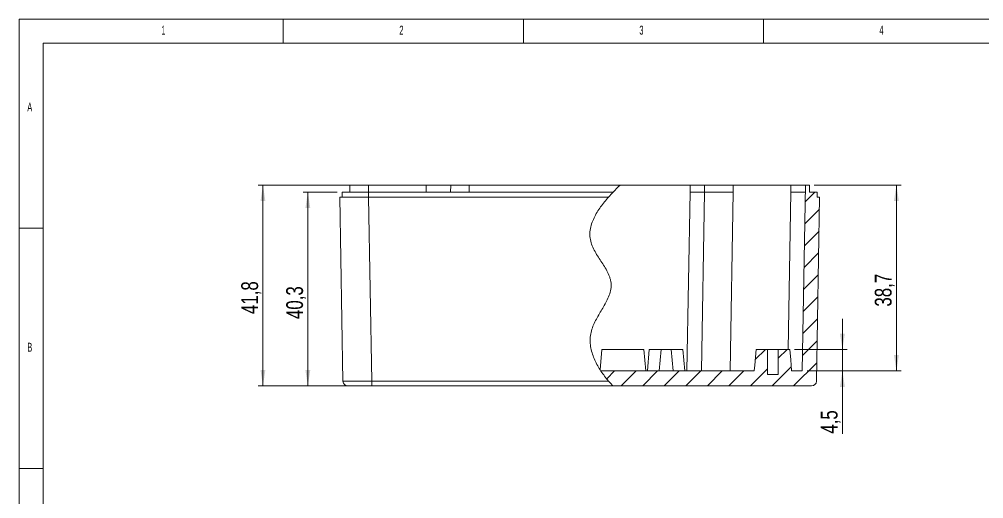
# Model space of a CAD drawing. Header units: millimetres. Extents: x 5 to 415, y 5 to 292.
# Drawn here: x 5 to 205.9, y 192.2 to 292 of the extents above; entities that cross this region are included whole.
import ezdxf

# ---------------------------------------------------------------- set-up
doc = ezdxf.new("R2010")
doc.units = ezdxf.units.MM
doc.layers.add('LAYER_1', color=179, linetype='Continuous', lineweight=15)
doc.styles.add('SLDTEXTSTYLE1', font='TXT', dxfattribs={"width": 0.605})
doc.styles.add('SLDTEXTSTYLE3', font='TXT', dxfattribs={"width": 0.75})
doc.dimstyles.new('SLDDIMSTYLE0', dxfattribs={"dimtxt": 3.5, "dimasz": 3.302, "dimexe": 0, "dimexo": 0.0625, "dimgap": 0.875, "dimtad": 1, "dimdec": 1, "dimrnd": 1e-09, "dimzin": 12, "dimdsep": 46, "dimtxsty": 'SLDTEXTSTYLE3', "dimsah": 1, "dimcen": 0.09, "dimadec": 0, "dimazin": 3, "dimtfac": 1, "dimtdec": 1, "dimtmove": 0, "dimatfit": 0, "dimfxl": 1, "dimfrac": 2, "dimtolj": 1, "dimtzin": 12, "dimarcsym": 0})
doc.dimstyles.new('SLDDIMSTYLE1', dxfattribs={"dimtxt": 3.5, "dimasz": 3.302, "dimexe": 0, "dimexo": 0.0625, "dimgap": 0.875, "dimtad": 1, "dimdec": 1, "dimrnd": 1e-09, "dimzin": 12, "dimdsep": 46, "dimtxsty": 'SLDTEXTSTYLE3', "dimsah": 1, "dimcen": 0.09, "dimadec": 0, "dimazin": 3, "dimtfac": 1, "dimtdec": 1, "dimtofl": 0, "dimtmove": 0, "dimatfit": 3, "dimfxl": 1, "dimfrac": 2, "dimtolj": 1, "dimtzin": 12, "dimarcsym": 0})

# ---------------------------------------------------------------- blocks, each defined once
blk = doc.blocks.new('*D5')
at = {"layer": 'LAYER_1'}
for p, q in [((176.47, 223.3), (176.47, 229.65)), ((166.5, 223.3), (177.47, 223.3)), ((176.47, 223.3), (176.47, 218.8)), ((169.09, 218.8), (177.47, 218.8)), ((176.47, 218.8), (176.47, 205.75))]:
    blk.add_line(p, q, dxfattribs=at)
for points in [[(176.47, 223.3), (176.98, 226.6), (175.96, 226.6)], [(176.47, 218.8), (175.96, 215.5), (176.98, 215.5)]]:
    blk.add_solid(points, dxfattribs=at)
at = {"layer": 'LAYER_1', "insert": (171.96, 205.75, 0.1), "char_height": 3.5, "attachment_point": 1, "rotation": 90, "style": 'SLDTEXTSTYLE3'}
blk.add_mtext('4,5', dxfattribs=at)
blk = doc.blocks.new('*D6')
at = {"layer": 'LAYER_1'}
for p, q in [((71.24, 256), (64.11, 256)), ((65.11, 256), (65.11, 215.7)), ((77.42, 215.7), (64.11, 215.7))]:
    blk.add_line(p, q, dxfattribs=at)
for points in [[(65.11, 256), (64.6, 252.7), (65.62, 252.7)], [(65.11, 215.7), (65.62, 219), (64.6, 219)]]:
    blk.add_solid(points, dxfattribs=at)
at = {"layer": 'LAYER_1', "insert": (60.6, 229.61, 0.1), "char_height": 3.5, "attachment_point": 1, "rotation": 90, "style": 'SLDTEXTSTYLE3'}
blk.add_mtext('40,3', dxfattribs=at)
blk = doc.blocks.new('*D7')
at = {"layer": 'LAYER_1'}
for p, q in [((76.74, 257.5), (54.76, 257.5)), ((55.76, 257.5), (55.76, 215.7)), ((77.42, 215.7), (54.76, 215.7))]:
    blk.add_line(p, q, dxfattribs=at)
for points in [[(55.76, 257.5), (55.25, 254.2), (56.26, 254.2)], [(55.76, 215.7), (56.26, 219), (55.25, 219)]]:
    blk.add_solid(points, dxfattribs=at)
at = {"layer": 'LAYER_1', "insert": (51.24, 230.65, 0.1), "char_height": 3.5, "attachment_point": 1, "rotation": 90, "style": 'SLDTEXTSTYLE3'}
blk.add_mtext('41,8', dxfattribs=at)
blk = doc.blocks.new('*D8')
at = {"layer": 'LAYER_1'}
for p, q in [((170.61, 257.5), (188.72, 257.5)), ((187.72, 218.8), (187.72, 257.5)), ((169.09, 218.8), (188.72, 218.8))]:
    blk.add_line(p, q, dxfattribs=at)
for points in [[(187.72, 257.5), (187.21, 254.2), (188.23, 254.2)], [(187.72, 218.8), (188.23, 222.1), (187.21, 222.1)]]:
    blk.add_solid(points, dxfattribs=at)
at = {"layer": 'LAYER_1', "insert": (183.21, 232.2, 0.1), "char_height": 3.5, "attachment_point": 1, "rotation": 90, "style": 'SLDTEXTSTYLE3'}
blk.add_mtext('38,7', dxfattribs=at)

msp = doc.modelspace()

# ---------------------------------------------------------------- hatches: boundary and pattern name
at = {"linetype": 'Continuous', "lineweight": 0}
h = msp.add_hatch(dxfattribs=at)
h.set_pattern_fill('ANSI31', style=0)
edge = h.paths.add_edge_path(flags=0)
edge.add_spline(control_points=[(126.158, 218.8), (126.65, 218.058), (127.471, 216.985), (128.348, 216.016), (128.65, 215.7)], knot_values=[0.1878678, 0.1878678, 0.1878678, 0.1878678, 0.1989075, 0.2045352, 0.2045352, 0.2045352, 0.2045352], weights=[1, 1, 1, 1, 1], degree=3, periodic=0)
edge.add_line((128.65, 215.7), (170.053, 215.7))
edge.add_arc((170.053, 216.7), 1, 270, 359)
edge.add_line((171.053, 216.682), (171.722, 255))
edge.add_line((171.722, 255), (171.239, 255))
edge.add_line((171.239, 255), (171.239, 256))
edge.add_line((171.239, 256), (169.639, 256))
edge.add_line((169.639, 256), (169.613, 257.5))
edge.add_line((169.613, 257.5), (168.765, 257.5))
edge.add_line((168.765, 257.5), (168.09, 218.8))
edge.add_line((168.09, 218.8), (165.889, 218.8))
edge.add_spline(control_points=[(165.889, 218.8), (165.854, 219.2), (165.819, 219.601), (165.784, 220.001), (165.752, 220.373), (165.719, 220.744), (165.687, 221.116), (165.623, 221.844), (165.559, 222.572), (165.496, 223.3)], knot_values=[0.0057757, 0.0057757, 0.0057757, 0.0057757, 0.0069814, 0.0069814, 0.0069814, 0.0081007, 0.0081007, 0.0081007, 0.0102929, 0.0102929, 0.0102929, 0.0102929], weights=[1, 1, 1, 1, 1, 1, 1, 1, 1, 1], degree=3, periodic=0)
edge.add_line((165.496, 223.3), (163.089, 223.3))
edge.add_line((163.089, 223.3), (163.089, 218.1))
edge.add_line((163.089, 218.1), (160.889, 218.1))
edge.add_line((160.889, 218.1), (160.889, 223.3))
edge.add_line((160.889, 223.3), (158.483, 223.3))
edge.add_spline(control_points=[(158.483, 223.3), (158.387, 222.2), (158.291, 221.101), (158.194, 220.001), (158.159, 219.601), (158.124, 219.2), (158.089, 218.8)], knot_values=[0.0036699, 0.0036699, 0.0036699, 0.0036699, 0.0069814, 0.0069814, 0.0069814, 0.0081871, 0.0081871, 0.0081871, 0.0081871], weights=[1, 1, 1, 1, 1, 1, 1], degree=3, periodic=0)
edge.add_line((158.089, 218.8), (126.158, 218.8))

# ---------------------------------------------------------------- linework, layer by layer
at = {"color": 7, "linetype": 'Continuous', "lineweight": 15}
for p, q in [((73.865, 257.5), (73.839, 256)), ((77.739, 257.5), (77.739, 256)), ((77.739, 257.5), (89.74, 257.5)), ((89.74, 257.5), (89.74, 256)), ((94.865, 257.5), (94.839, 256)), ((98.739, 257.5), (98.739, 256)), ((98.739, 257.5), (130.143, 257.5)), ((144.74, 257.5), (130.143, 257.5)), ((144.74, 257.5), (144.74, 256)), ((147.765, 257.5), (147.739, 256)), ((153.738, 257.5), (153.738, 256)), ((165.74, 257.5), (153.738, 257.5)), ((165.74, 257.5), (165.74, 256)), ((168.09, 218.8), (168.765, 257.5)), ((168.765, 257.5), (169.613, 257.5)), ((169.613, 257.5), (169.639, 256)), ((72.239, 255), (72.239, 256)), ((77.738, 255), (77.738, 256)), ((77.738, 256), (128.678, 256)), ((144.09, 218.8), (144.74, 256)), ((147.09, 218.8), (147.739, 256)), ((153.738, 256), (153.089, 218.8)), ((171.239, 256), (169.639, 256)), ((171.239, 255), (171.239, 256)), ((72.426, 216.682), (71.757, 255)), ((71.757, 255), (77.756, 255)), ((77.756, 255), (78.425, 216.682)), ((77.756, 255), (127.766, 255)), ((171.053, 216.682), (171.722, 255)), ((171.239, 255), (171.722, 255)), ((126.383, 223.3), (126.011, 219.053)), ((126.383, 223.3), (135.096, 223.3)), ((135.489, 218.8), (135.096, 223.3)), ((136.233, 223.3), (135.839, 218.8)), ((136.233, 223.3), (138.683, 223.3)), ((138.683, 223.3), (138.289, 218.8)), ((140.796, 223.3), (138.683, 223.3)), ((140.796, 223.3), (141.189, 218.8)), ((140.796, 223.3), (143.246, 223.3)), ((143.639, 218.8), (143.246, 223.3)), ((160.889, 223.3), (158.483, 223.3)), ((160.889, 223.3), (160.889, 218.1)), ((163.089, 223.3), (160.889, 223.3)), ((163.089, 218.1), (163.089, 223.3)), ((165.496, 223.3), (163.089, 223.3)), ((126.158, 218.8), (158.089, 218.8)), ((163.089, 218.1), (160.889, 218.1)), ((165.889, 218.8), (168.09, 218.8)), ((78.425, 215.7), (73.425, 215.7)), ((78.425, 216.682), (127.762, 216.682)), ((78.425, 215.7), (78.425, 216.682)), ((128.65, 215.7), (78.425, 215.7)), ((170.053, 215.7), (128.65, 215.7))]:
    msp.add_line(p, q, dxfattribs=at)
at = {"color": 8, "linetype": 'Continuous', "lineweight": 15}
msp.add_line((165.169, 223.3), (165.74, 256), dxfattribs=at)
at = {"color": 7, "linetype": 'Continuous', "lineweight": 15, "flags": 128}
for points in [[(158.089, 218.8), (158.194, 220.001), (158.483, 223.3)], [(165.496, 223.3), (165.687, 221.116), (165.784, 220.001), (165.889, 218.8)]]:
    msp.add_lwpolyline(points, dxfattribs=at)
at = {"color": 7, "linetype": 'Continuous', "lineweight": 15}
for centre, start, end in [((73.425, 216.7), 181, 270), ((170.053, 216.7), 270, 359)]:
    msp.add_arc(centre, 1, start, end, dxfattribs=at)
msp.add_ellipse((78.426, 216.7), major_axis=(6.001, 0.017), ratio=0.0029077, start_param=3.1416349, end_param=4.7121267, dxfattribs=at)
for points, knots in [([(73.865, 257.5), (73.865, 257.5), (73.966, 257.5), (74.354, 257.5), (74.642, 257.5), (75.358, 257.5), (75.787, 257.5), (76.726, 257.5), (77.235, 257.5), (77.739, 257.5)], [2.3563468, 2.3563468, 2.3563468, 2.3563468, 2.7489697, 2.7489697, 3.1415927, 3.1415927, 3.5342156, 3.5342156, 3.9268385, 3.9268385, 3.9268385, 3.9268385]), ([(89.74, 257.5), (90.407, 257.5), (91.081, 257.5), (92.323, 257.5), (92.89, 257.5), (93.838, 257.5), (94.219, 257.5), (94.732, 257.5), (94.865, 257.5), (94.865, 257.5)], [2.3563468, 2.3563468, 2.3563468, 2.3563468, 2.7489697, 2.7489697, 3.1415927, 3.1415927, 3.5342156, 3.5342156, 3.9268385, 3.9268385, 3.9268385, 3.9268385]), ([(94.865, 257.5), (94.865, 257.5), (94.966, 257.5), (95.354, 257.5), (95.642, 257.5), (96.358, 257.5), (96.787, 257.5), (97.726, 257.5), (98.235, 257.5), (98.739, 257.5)], [2.3563468, 2.3563468, 2.3563468, 2.3563468, 2.7489697, 2.7489697, 3.1415927, 3.1415927, 3.5342156, 3.5342156, 3.9268385, 3.9268385, 3.9268385, 3.9268385]), ([(147.765, 257.5), (147.765, 257.5), (147.687, 257.5), (147.384, 257.5), (147.159, 257.5), (146.599, 257.5), (146.264, 257.5), (145.532, 257.5), (145.136, 257.5), (144.74, 257.5)], [2.3563468, 2.3563468, 2.3563468, 2.3563468, 2.7489697, 2.7489697, 3.1415927, 3.1415927, 3.5342156, 3.5342156, 3.9268385, 3.9268385, 3.9268385, 3.9268385]), ([(153.738, 257.5), (152.956, 257.5), (152.175, 257.5), (150.73, 257.5), (150.068, 257.5), (148.962, 257.5), (148.519, 257.5), (147.921, 257.5), (147.765, 257.5), (147.765, 257.5)], [2.3563468, 2.3563468, 2.3563468, 2.3563468, 2.7489697, 2.7489697, 3.1415927, 3.1415927, 3.5342156, 3.5342156, 3.9268385, 3.9268385, 3.9268385, 3.9268385]), ([(168.765, 257.5), (168.765, 257.5), (168.687, 257.5), (168.384, 257.5), (168.159, 257.5), (167.599, 257.5), (167.264, 257.5), (166.532, 257.5), (166.136, 257.5), (165.74, 257.5)], [2.3563468, 2.3563468, 2.3563468, 2.3563468, 2.7489697, 2.7489697, 3.1415927, 3.1415927, 3.5342156, 3.5342156, 3.9268385, 3.9268385, 3.9268385, 3.9268385]), ([(72.239, 256), (72.24, 256), (72.242, 256), (72.255, 256), (72.276, 256), (72.305, 256), (72.362, 256), (72.467, 256), (72.649, 256), (72.88, 256), (73.249, 256), (73.822, 256), (74.521, 256), (75.137, 256), (75.626, 256), (76.135, 256), (76.601, 256), (77.017, 256), (77.377, 256), (77.618, 256), (77.738, 256)], [0, 0, 0, 0, 0.025028, 0.0499931, 0.0749335, 0.0998877, 0.1248941, 0.1874645, 0.2500961, 0.3123427, 0.3746512, 0.4997775, 0.6242651, 0.6867756, 0.7493497, 0.8118423, 0.8743996, 0.9162537, 0.9580601, 1, 1, 1, 1]), ([(146.861, 256), (146.821, 256), (146.741, 256), (146.613, 256), (146.479, 256), (146.34, 256), (146.194, 256), (146.044, 256), (145.94, 256), (145.888, 256)], [0, 0, 0, 0, 0.1412581, 0.2830488, 0.4253723, 0.568229, 0.7116189, 0.8555425, 1, 1, 1, 1]), ([(147.511, 256), (147.488, 256), (147.443, 256), (147.365, 256), (147.279, 256), (147.185, 256), (147.084, 256), (146.977, 256), (146.899, 256), (146.861, 256)], [0, 0, 0, 0, 0.1444575, 0.2883811, 0.431771, 0.5746277, 0.7169512, 0.8587419, 1, 1, 1, 1]), ([(147.739, 256), (147.738, 256), (147.736, 256), (147.721, 256), (147.696, 256), (147.663, 256), (147.621, 256), (147.571, 256), (147.531, 256), (147.511, 256)], [0, 0, 0, 0, 0.1482283, 0.2946659, 0.439313, 0.5821698, 0.7232365, 0.8625131, 1, 1, 1, 1]), ([(148.196, 256), (148.165, 256), (148.102, 256), (148.02, 256), (147.948, 256), (147.885, 256), (147.833, 256), (147.792, 256), (147.762, 256), (147.743, 256), (147.74, 256), (147.739, 256)], [0, 0, 0, 0, 0.1067788, 0.2146404, 0.323585, 0.4336127, 0.5447235, 0.6569176, 0.770195, 0.8845558, 1, 1, 1, 1]), ([(149.496, 256), (149.442, 256), (149.333, 256), (149.179, 256), (149.03, 256), (148.888, 256), (148.753, 256), (148.626, 256), (148.506, 256), (148.394, 256), (148.29, 256), (148.227, 256), (148.196, 256)], [0, 0, 0, 0, 0.0988245, 0.19791, 0.2972566, 0.3968643, 0.4967333, 0.5968636, 0.6972553, 0.7979086, 0.8988234, 1, 1, 1, 1]), ([(151.442, 256), (151.369, 256), (151.224, 256), (151.01, 256), (150.801, 256), (150.597, 256), (150.398, 256), (150.205, 256), (150.018, 256), (149.838, 256), (149.663, 256), (149.552, 256), (149.496, 256)], [0, 0, 0, 0, 0.1011766, 0.2020914, 0.3027447, 0.4031364, 0.5032667, 0.6031357, 0.7027434, 0.80209, 0.9011755, 1, 1, 1, 1]), ([(153.738, 256), (153.657, 256), (153.494, 256), (153.252, 256), (153.012, 256), (152.776, 256), (152.543, 256), (152.314, 256), (152.089, 256), (151.869, 256), (151.653, 256), (151.512, 256), (151.442, 256)], [0, 0, 0, 0, 0.103947, 0.2070167, 0.3092092, 0.4105246, 0.5109629, 0.6105241, 0.7092084, 0.8070157, 0.9039463, 1, 1, 1, 1]), ([(167.861, 256), (167.821, 256), (167.741, 256), (167.613, 256), (167.479, 256), (167.34, 256), (167.194, 256), (167.044, 256), (166.94, 256), (166.888, 256)], [0, 0, 0, 0, 0.1412581, 0.2830488, 0.4253723, 0.568229, 0.7116189, 0.8555425, 1, 1, 1, 1]), ([(168.511, 256), (168.488, 256), (168.443, 256), (168.365, 256), (168.279, 256), (168.185, 256), (168.084, 256), (167.977, 256), (167.899, 256), (167.861, 256)], [0, 0, 0, 0, 0.1444575, 0.2883811, 0.431771, 0.5746277, 0.7169512, 0.8587419, 1, 1, 1, 1]), ([(168.739, 256), (168.738, 256), (168.736, 256), (168.721, 256), (168.696, 256), (168.663, 256), (168.621, 256), (168.571, 256), (168.531, 256), (168.511, 256)], [0, 0, 0, 0, 0.1482283, 0.2946659, 0.439313, 0.5821698, 0.7232365, 0.8625131, 1, 1, 1, 1]), ([(127.766, 255), (127.178, 254.334), (126.617, 253.649), (125.587, 252.218), (125.116, 251.471), (124.533, 250.265), (124.362, 249.852), (124.087, 249.008), (123.981, 248.575), (123.855, 247.687), (123.837, 247.243), (123.901, 246.358), (123.986, 245.912), (124.249, 245.062), (124.423, 244.653), (124.82, 243.851), (125.041, 243.463), (125.733, 242.317), (126.235, 241.578), (126.943, 240.443), (127.173, 240.059), (127.594, 239.275), (127.786, 238.874), (128.02, 238.248), (128.089, 238.034), (128.201, 237.604), (128.244, 237.387), (128.298, 236.947), (128.307, 236.724), (128.293, 236.275), (128.27, 236.054), (128.161, 235.396), (128.034, 234.965), (127.722, 234.131), (127.537, 233.729), (126.939, 232.547), (126.482, 231.789), (125.586, 230.265), (125.143, 229.498), (124.587, 228.302), (124.42, 227.895), (124.146, 227.058), (124.041, 226.623), (123.919, 225.753), (123.9, 225.316), (123.934, 224.437), (123.989, 223.994), (124.242, 222.702), (124.527, 221.874), (125.256, 220.265), (125.691, 219.504), (126.658, 218.048), (127.19, 217.352), (127.762, 216.682)], [0, 0, 0, 0, 0.0625, 0.0625, 0.125, 0.125, 0.15625, 0.15625, 0.1875, 0.1875, 0.21875, 0.21875, 0.25, 0.25, 0.28125, 0.28125, 0.3125, 0.3125, 0.375, 0.375, 0.40625, 0.40625, 0.4375, 0.4375, 0.453125, 0.453125, 0.46875, 0.46875, 0.484375, 0.484375, 0.5, 0.5, 0.53125, 0.53125, 0.5625, 0.5625, 0.625, 0.625, 0.6875, 0.6875, 0.71875, 0.71875, 0.75, 0.75, 0.78125, 0.78125, 0.8125, 0.8125, 0.875, 0.875, 0.9375, 0.9375, 1, 1, 1, 1]), ([(127.762, 216.682), (127.862, 216.566), (127.96, 216.453), (128.155, 216.234), (128.249, 216.13), (128.421, 215.942), (128.499, 215.859), (128.615, 215.736), (128.65, 215.7), (128.65, 215.7)], [0, 0, 0, 0, 0.25, 0.25, 0.5, 0.5, 0.75, 0.75, 1, 1, 1, 1])]:
    msp.add_open_spline(points, degree=3, knots=knots, dxfattribs=at)
for points in [[(128.678, 256), (129.157, 256.509), (129.647, 257.007), (130.143, 257.5)], [(128.678, 256), (128.367, 255.669), (128.062, 255.335), (127.766, 255)], [(144.74, 256), (145.132, 256), (145.525, 256), (145.888, 256)], [(165.74, 256), (166.132, 256), (166.525, 256), (166.888, 256)]]:
    msp.add_open_spline(points, degree=3, dxfattribs=at)
at = {"layer": 'LAYER_1'}
for p, q in [((414.595, 292), (5, 292)), ((5, 292), (5, 5)), ((60, 287), (60, 292)), ((110, 292), (110, 287)), ((160, 287), (160, 292)), ((410, 287), (10, 287)), ((10, 287), (10, 10)), ((10, 248.5), (5, 248.5)), ((5, 198.5), (10, 198.5))]:
    msp.add_line(p, q, dxfattribs=at)

# ---------------------------------------------------------------- texts
at = {"color": 7, "linetype": 'Continuous', "lineweight": 0, "char_height": 1.852, "attachment_point": 1, "style": 'SLDTEXTSTYLE1'}
for s, insert in [('1', (34.583, 290.668)), ('2', (84.167, 290.668)), ('3', (134.167, 290.668)), ('4', (184.167, 290.668)), ('A', (6.667, 274.668)), ('B', (6.667, 224.668))]:
    msp.add_mtext(s, dxfattribs=dict(at, insert=insert))

# ---------------------------------------------------------------- dimensions: what is measured, and where the dimension line sits
at = {"layer": 'LAYER_1'}
for base, p1, p2, dimstyle, picture, middle in [((55.757, 215.7), (77.739, 257.5), (78.425, 215.7), 'SLDDIMSTYLE1', '*D7', (55.757, 236.6)), ((187.722, 257.5), (168.09, 218.8), (169.613, 257.5), 'SLDDIMSTYLE1', '*D8', (187.722, 238.15)), ((65.107, 215.7), (72.239, 256), (78.425, 215.7), 'SLDDIMSTYLE1', '*D6', (65.107, 235.554)), ((176.468, 218.8), (165.496, 223.3), (168.09, 218.8), 'SLDDIMSTYLE0', '*D5', (176.468, 210.407))]:
    dim = msp.add_linear_dim(base=base, p1=p1, p2=p2, angle=90, dimstyle=dimstyle, dxfattribs=at)
    dim.commit()
    dim.dimension.update_dxf_attribs({"geometry": picture, "text_midpoint": middle, "dimtype": 160})

doc.saveas('drawing.dxf')
